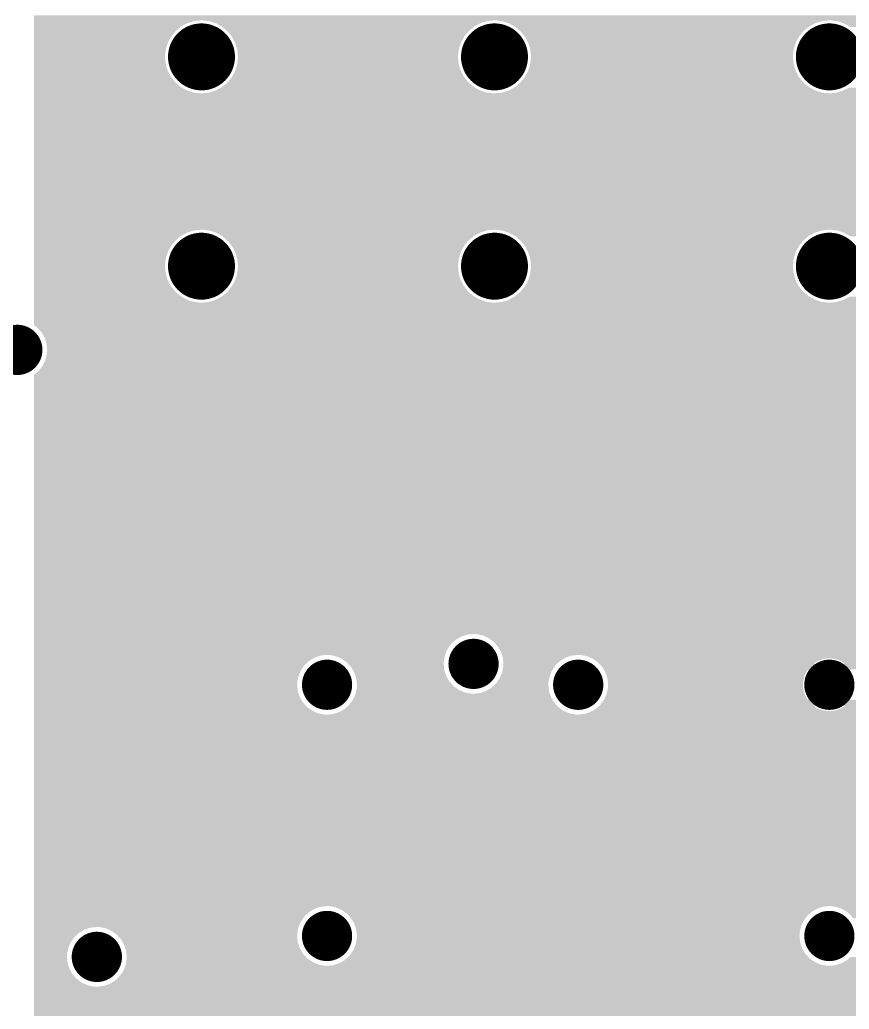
# Model space of a CAD drawing. Extents: x 295 to 953, y 10 to 290.
# Drawn here: x 672.87 to 693.63, y 174.05 to 198.82 of the extents above; entities that cross this region are included whole.
import ezdxf

# ---------------------------------------------------------------- set-up
doc = ezdxf.new("R2010")
doc.units = 0
doc.header["$LTSCALE"] = 5
doc.header["$MEASUREMENT"] = 0
doc.layers.get('0').update_dxf_attribs({"linetype": 'CONTINUOUS', "lineweight": 25})

msp = doc.modelspace()

# ---------------------------------------------------------------- linework, layer by layer
for points, const_width in [([(677.003, 197.889, 1), (677.841, 197.889, 1)], 0.838), ([(684.337, 197.889, 1), (685.175, 197.889, 1)], 0.838), ([(692.719, 197.889, 1), (693.557, 197.889, 1)], 0.838), ([(677.003, 192.65, 1), (677.841, 192.65, 1)], 0.838), ([(684.337, 192.65, 1), (685.175, 192.65, 1)], 0.838), ([(692.719, 192.65, 1), (693.557, 192.65, 1)], 0.838), ([(672.497, 190.555, 1), (673.126, 190.555, 1)], 0.629), ([(683.918, 182.696, 1), (684.546, 182.696, 1)], 0.629), ([(680.251, 182.173, 1), (680.879, 182.173, 1)], 0.629), ([(686.537, 182.173, 1), (687.166, 182.173, 1)], 0.629), ([(692.824, 182.173, 1), (693.452, 182.173, 1)], 0.629), ([(680.251, 175.886, 1), (680.879, 175.886, 1)], 0.629), ([(692.824, 175.886, 1), (693.452, 175.886, 1)], 0.629), ([(674.488, 175.362, 1), (675.117, 175.362, 1)], 0.629)]:
    msp.add_lwpolyline(points, format="xyb", close=True, dxfattribs=dict(const_width=const_width))
for points in [[(673.231, 198.802), (673.231, 198.926), (730.123, 198.802), (730.11, 198.926)], [(673.231, 198.786), (673.231, 198.802), (677.248, 198.786), (677.422, 198.802)], [(673.231, 198.736), (673.231, 198.786), (677.08, 198.736), (677.248, 198.786)], [(673.231, 198.656), (673.231, 198.736), (676.925, 198.656), (677.08, 198.736)], [(673.231, 198.547), (673.231, 198.656), (676.788, 198.547), (676.925, 198.656)], [(677.456, 198.802), (677.422, 198.802), (684.749, 198.802), (684.756, 198.802)], [(677.576, 198.786), (677.456, 198.802), (684.582, 198.786), (684.749, 198.802)], [(677.629, 198.779), (677.576, 198.786), (684.558, 198.779), (684.582, 198.786)], [(677.755, 198.736), (677.629, 198.779), (684.414, 198.736), (684.558, 198.779)], [(677.795, 198.723), (677.755, 198.736), (684.388, 198.723), (684.414, 198.736)], [(677.913, 198.656), (677.795, 198.723), (684.259, 198.656), (684.388, 198.723)], [(677.947, 198.636), (677.913, 198.656), (684.235, 198.636), (684.259, 198.656)], [(678.051, 198.547), (677.947, 198.636), (684.122, 198.547), (684.235, 198.636)], [(684.79, 198.802), (684.756, 198.802), (693.131, 198.802), (693.138, 198.802)], [(684.91, 198.786), (684.79, 198.802), (692.964, 198.786), (693.131, 198.802)], [(684.964, 198.779), (684.91, 198.786), (692.94, 198.779), (692.964, 198.786)], [(685.089, 198.736), (684.964, 198.779), (692.796, 198.736), (692.94, 198.779)], [(685.129, 198.723), (685.089, 198.736), (692.77, 198.723), (692.796, 198.736)], [(685.247, 198.656), (685.129, 198.723), (692.641, 198.656), (692.77, 198.723)], [(685.281, 198.636), (685.247, 198.656), (692.617, 198.636), (692.641, 198.656)], [(685.386, 198.547), (685.281, 198.636), (692.504, 198.547), (692.617, 198.636)], [(693.34, 198.779), (693.172, 198.802), (730.126, 198.779), (730.123, 198.802)], [(693.511, 198.723), (693.346, 198.779), (730.144, 198.723), (730.126, 198.779)], [(693.663, 198.636), (693.511, 198.723), (730.173, 198.636), (730.144, 198.723)], [(673.231, 198.414), (673.231, 198.547), (676.674, 198.414), (676.788, 198.547)], [(673.231, 198.262), (673.231, 198.414), (676.588, 198.262), (676.674, 198.414)], [(678.08, 198.523), (678.051, 198.547), (684.101, 198.523), (684.122, 198.547)], [(678.166, 198.414), (678.08, 198.523), (684.008, 198.414), (684.101, 198.523)], [(678.188, 198.386), (678.166, 198.414), (683.992, 198.386), (684.008, 198.414)], [(678.253, 198.262), (678.188, 198.386), (683.922, 198.262), (683.992, 198.386)], [(685.414, 198.523), (685.386, 198.547), (692.483, 198.523), (692.504, 198.547)], [(685.5, 198.414), (685.414, 198.523), (692.39, 198.414), (692.483, 198.523)], [(685.523, 198.386), (685.5, 198.414), (692.374, 198.386), (692.39, 198.414)], [(685.587, 198.262), (685.523, 198.386), (692.304, 198.262), (692.374, 198.386)], [(673.231, 198.097), (673.231, 198.262), (676.532, 198.097), (676.588, 198.262)], [(678.269, 198.23), (678.253, 198.262), (683.911, 198.23), (683.922, 198.262)], [(678.309, 198.097), (678.269, 198.23), (683.866, 198.097), (683.911, 198.23)], [(685.603, 198.23), (685.587, 198.262), (692.293, 198.23), (692.304, 198.262)], [(685.643, 198.097), (685.603, 198.23), (692.248, 198.097), (692.293, 198.23)], [(673.231, 197.923), (673.231, 198.097), (676.509, 197.923), (676.532, 198.097)], [(673.231, 197.889), (673.231, 197.923), (676.508, 197.889), (676.509, 197.923)], [(673.231, 197.715), (673.231, 197.889), (676.525, 197.715), (676.508, 197.889)], [(678.319, 198.063), (678.309, 198.097), (683.862, 198.063), (683.866, 198.097)], [(678.332, 197.923), (678.319, 198.063), (683.843, 197.923), (683.862, 198.063)], [(678.335, 197.889), (678.332, 197.923), (683.842, 197.889), (683.843, 197.923)], [(678.335, 197.854), (678.335, 197.889), (683.846, 197.854), (683.842, 197.889)], [(685.653, 198.063), (685.643, 198.097), (692.244, 198.063), (692.248, 198.097)], [(685.666, 197.923), (685.653, 198.063), (692.225, 197.923), (692.244, 198.063)], [(685.67, 197.889), (685.666, 197.923), (692.224, 197.889), (692.225, 197.923)], [(685.669, 197.854), (685.67, 197.889), (692.228, 197.854), (692.224, 197.889)], [(673.231, 197.547), (673.231, 197.715), (676.574, 197.547), (676.525, 197.715)], [(678.266, 197.547), (678.311, 197.681), (683.909, 197.547), (683.869, 197.681)], [(678.311, 197.681), (678.316, 197.715), (683.869, 197.681), (683.859, 197.715)], [(678.316, 197.715), (678.335, 197.854), (683.859, 197.715), (683.846, 197.854)], [(685.601, 197.547), (685.646, 197.681), (692.291, 197.547), (692.251, 197.681)], [(685.646, 197.681), (685.65, 197.715), (692.251, 197.681), (692.241, 197.715)], [(685.65, 197.715), (685.669, 197.854), (692.241, 197.715), (692.228, 197.854)], [(673.231, 197.392), (673.231, 197.547), (676.655, 197.392), (676.574, 197.547)], [(673.231, 197.255), (673.231, 197.392), (676.764, 197.255), (676.655, 197.392)], [(678.169, 197.363), (678.185, 197.392), (684.012, 197.363), (683.989, 197.392)], [(678.185, 197.392), (678.256, 197.515), (683.989, 197.392), (683.925, 197.515)], [(678.256, 197.515), (678.266, 197.547), (683.925, 197.515), (683.909, 197.547)], [(685.503, 197.363), (685.52, 197.392), (692.394, 197.363), (692.371, 197.392)], [(685.52, 197.392), (685.59, 197.515), (692.371, 197.392), (692.307, 197.515)], [(685.59, 197.515), (685.601, 197.547), (692.307, 197.515), (692.291, 197.547)], [(673.231, 197.141), (673.231, 197.255), (676.896, 197.141), (676.764, 197.255)], [(673.231, 197.055), (673.231, 197.141), (677.048, 197.055), (676.896, 197.141)], [(677.919, 197.122), (677.943, 197.141), (684.265, 197.122), (684.231, 197.141)], [(677.943, 197.141), (678.055, 197.231), (684.231, 197.141), (684.126, 197.231)], [(678.055, 197.231), (678.076, 197.255), (684.126, 197.231), (684.098, 197.255)], [(678.076, 197.255), (678.169, 197.363), (684.098, 197.255), (684.012, 197.363)], [(685.253, 197.122), (685.277, 197.141), (692.647, 197.122), (692.613, 197.141)], [(685.277, 197.141), (685.39, 197.231), (692.613, 197.141), (692.508, 197.231)], [(685.39, 197.231), (685.411, 197.255), (692.508, 197.231), (692.48, 197.255)], [(685.411, 197.255), (685.503, 197.363), (692.48, 197.255), (692.394, 197.363)], [(673.231, 196.999), (673.231, 197.055), (677.214, 196.999), (677.048, 197.055)], [(673.231, 196.976), (673.231, 196.999), (677.387, 196.976), (677.214, 196.999)], [(673.231, 196.975), (673.231, 196.976), (677.422, 196.975), (677.387, 196.976)], [(673.231, 196.876), (673.231, 196.975), (697.464, 196.876), (697.477, 196.975)], [(677.422, 196.975), (677.428, 196.976), (684.756, 196.975), (684.722, 196.976)], [(677.428, 196.976), (677.596, 196.992), (684.722, 196.976), (684.602, 196.992)], [(677.596, 196.992), (677.62, 196.999), (684.602, 196.992), (684.548, 196.999)], [(677.62, 196.999), (677.763, 197.041), (684.548, 196.999), (684.423, 197.041)], [(677.763, 197.041), (677.789, 197.055), (684.423, 197.041), (684.383, 197.055)], [(677.789, 197.055), (677.919, 197.122), (684.383, 197.055), (684.265, 197.122)], [(684.756, 196.975), (684.763, 196.976), (693.138, 196.975), (693.104, 196.976)], [(684.763, 196.976), (684.93, 196.992), (693.104, 196.976), (692.984, 196.992)], [(684.93, 196.992), (684.954, 196.999), (692.984, 196.992), (692.93, 196.999)], [(684.954, 196.999), (685.098, 197.041), (692.93, 196.999), (692.805, 197.041)], [(685.098, 197.041), (685.124, 197.055), (692.805, 197.041), (692.765, 197.055)], [(685.124, 197.055), (685.253, 197.122), (692.765, 197.055), (692.647, 197.122)], [(693.138, 196.975), (693.312, 196.992), (697.477, 196.975), (697.479, 196.992)], [(693.312, 196.992), (693.48, 197.041), (697.479, 196.992), (697.486, 197.041)], [(693.48, 197.041), (693.494, 197.049), (697.486, 197.041), (697.487, 197.049)], [(693.494, 197.049), (693.635, 197.122), (697.487, 197.049), (697.512, 197.122)], [(673.231, 196.841), (673.231, 196.876), (697.463, 196.841), (697.464, 196.876)], [(673.231, 196.667), (673.231, 196.841), (697.48, 196.667), (697.463, 196.841)], [(673.231, 196.499), (673.231, 196.667), (697.529, 196.499), (697.48, 196.667)], [(673.231, 196.344), (673.231, 196.499), (697.61, 196.344), (697.529, 196.499)], [(673.231, 196.207), (673.231, 196.344), (697.719, 196.207), (697.61, 196.344)], [(673.231, 196.094), (673.231, 196.207), (697.851, 196.094), (697.719, 196.207)], [(673.231, 196.007), (673.231, 196.094), (698.003, 196.007), (697.851, 196.094)], [(673.231, 195.951), (673.231, 196.007), (698.169, 195.951), (698.003, 196.007)], [(673.231, 195.928), (673.231, 195.951), (698.342, 195.928), (698.169, 195.951)], [(673.231, 195.927), (673.231, 195.928), (698.377, 195.927), (698.342, 195.928)], [(673.231, 195.872), (673.231, 195.927), (711.553, 195.872), (711.649, 195.927)], [(673.231, 195.765), (673.231, 195.872), (711.437, 195.765), (711.553, 195.872)], [(673.231, 195.636), (673.231, 195.765), (711.345, 195.636), (711.437, 195.765)], [(673.231, 195.491), (673.231, 195.636), (711.283, 195.491), (711.345, 195.636)], [(673.231, 195.335), (673.231, 195.491), (711.252, 195.335), (711.283, 195.491)], [(673.231, 195.269), (673.231, 195.335), (711.249, 195.269), (711.252, 195.335)], [(673.231, 195.112), (673.231, 195.269), (711.266, 195.112), (711.249, 195.269)], [(673.231, 194.962), (673.231, 195.112), (711.315, 194.962), (711.266, 195.112)], [(673.231, 194.825), (673.231, 194.962), (711.395, 194.825), (711.315, 194.962)], [(673.231, 194.709), (673.231, 194.825), (711.502, 194.709), (711.395, 194.825)], [(673.231, 194.617), (673.231, 194.709), (711.631, 194.617), (711.502, 194.709)], [(673.231, 194.555), (673.231, 194.617), (711.776, 194.555), (711.631, 194.617)], [(673.231, 194.524), (673.231, 194.555), (711.932, 194.524), (711.776, 194.555)], [(673.231, 194.521), (673.231, 194.524), (711.997, 194.521), (711.932, 194.524)], [(673.231, 194.438), (673.231, 194.521), (723.888, 194.438), (723.861, 194.521)], [(673.231, 194.302), (673.231, 194.438), (723.968, 194.302), (723.888, 194.438)], [(673.231, 194.185), (673.231, 194.302), (724.075, 194.185), (723.968, 194.302)], [(673.231, 194.093), (673.231, 194.185), (724.204, 194.093), (724.075, 194.185)], [(673.231, 194.031), (673.231, 194.093), (724.349, 194.031), (724.204, 194.093)], [(673.231, 194), (673.231, 194.031), (724.505, 194), (724.349, 194.031)], [(673.231, 193.997), (673.231, 194), (724.57, 193.997), (724.505, 194)], [(673.231, 193.564), (673.231, 193.997), (728.761, 193.564), (728.761, 193.997)], [(673.231, 193.547), (673.231, 193.564), (677.248, 193.547), (677.422, 193.564)], [(673.231, 193.497), (673.231, 193.547), (677.08, 193.497), (677.248, 193.547)], [(673.231, 193.417), (673.231, 193.497), (676.925, 193.417), (677.08, 193.497)], [(673.231, 193.308), (673.231, 193.417), (676.788, 193.308), (676.925, 193.417)], [(677.456, 193.563), (677.422, 193.564), (684.749, 193.563), (684.756, 193.564)], [(677.576, 193.547), (677.456, 193.563), (684.582, 193.547), (684.749, 193.563)], [(677.629, 193.54), (677.576, 193.547), (684.558, 193.54), (684.582, 193.547)], [(677.755, 193.497), (677.629, 193.54), (684.414, 193.497), (684.558, 193.54)], [(677.795, 193.484), (677.755, 193.497), (684.388, 193.484), (684.414, 193.497)], [(677.913, 193.417), (677.795, 193.484), (684.259, 193.417), (684.388, 193.484)], [(677.947, 193.398), (677.913, 193.417), (684.235, 193.398), (684.259, 193.417)], [(684.79, 193.563), (684.756, 193.564), (693.131, 193.563), (693.138, 193.564)], [(684.91, 193.547), (684.79, 193.563), (692.964, 193.547), (693.131, 193.563)], [(684.964, 193.54), (684.91, 193.547), (692.94, 193.54), (692.964, 193.547)], [(685.089, 193.497), (684.964, 193.54), (692.796, 193.497), (692.94, 193.54)], [(685.129, 193.484), (685.089, 193.497), (692.77, 193.484), (692.796, 193.497)], [(685.247, 193.417), (685.129, 193.484), (692.641, 193.417), (692.77, 193.484)], [(685.281, 193.398), (685.247, 193.417), (692.617, 193.398), (692.641, 193.417)], [(693.172, 193.563), (693.138, 193.564), (700.465, 193.563), (700.472, 193.564)], [(693.292, 193.547), (693.172, 193.563), (700.298, 193.547), (700.465, 193.563)], [(693.346, 193.54), (693.292, 193.547), (700.274, 193.54), (700.298, 193.547)], [(693.471, 193.497), (693.346, 193.54), (700.131, 193.497), (700.274, 193.54)], [(693.511, 193.484), (693.471, 193.497), (700.105, 193.484), (700.131, 193.497)], [(693.629, 193.417), (693.511, 193.484), (699.975, 193.417), (700.105, 193.484)], [(693.663, 193.398), (693.629, 193.417), (699.951, 193.398), (699.975, 193.417)], [(673.231, 193.175), (673.231, 193.308), (676.674, 193.175), (676.788, 193.308)], [(673.231, 193.023), (673.231, 193.175), (676.588, 193.023), (676.674, 193.175)], [(678.051, 193.308), (677.947, 193.398), (684.122, 193.308), (684.235, 193.398)], [(678.08, 193.284), (678.051, 193.308), (684.101, 193.284), (684.122, 193.308)], [(678.166, 193.175), (678.08, 193.284), (684.008, 193.175), (684.101, 193.284)], [(678.188, 193.147), (678.166, 193.175), (683.992, 193.147), (684.008, 193.175)], [(685.386, 193.308), (685.281, 193.398), (692.504, 193.308), (692.617, 193.398)], [(685.414, 193.284), (685.386, 193.308), (692.483, 193.284), (692.504, 193.308)], [(685.5, 193.175), (685.414, 193.284), (692.39, 193.175), (692.483, 193.284)], [(685.523, 193.147), (685.5, 193.175), (692.374, 193.147), (692.39, 193.175)], [(673.231, 192.858), (673.231, 193.023), (676.532, 192.858), (676.588, 193.023)], [(678.253, 193.023), (678.188, 193.147), (683.922, 193.023), (683.992, 193.147)], [(678.269, 192.992), (678.253, 193.023), (683.911, 192.992), (683.922, 193.023)], [(678.309, 192.858), (678.269, 192.992), (683.866, 192.858), (683.911, 192.992)], [(685.587, 193.023), (685.523, 193.147), (692.304, 193.023), (692.374, 193.147)], [(685.603, 192.992), (685.587, 193.023), (692.293, 192.992), (692.304, 193.023)], [(685.643, 192.858), (685.603, 192.992), (692.248, 192.858), (692.293, 192.992)], [(673.231, 192.685), (673.231, 192.858), (676.509, 192.685), (676.532, 192.858)], [(673.231, 192.65), (673.231, 192.685), (676.508, 192.65), (676.509, 192.685)], [(678.319, 192.824), (678.309, 192.858), (683.862, 192.824), (683.866, 192.858)], [(678.332, 192.685), (678.319, 192.824), (683.843, 192.685), (683.862, 192.824)], [(678.335, 192.65), (678.332, 192.685), (683.842, 192.65), (683.843, 192.685)], [(685.653, 192.824), (685.643, 192.858), (692.244, 192.824), (692.248, 192.858)], [(685.666, 192.685), (685.653, 192.824), (692.225, 192.685), (692.244, 192.824)], [(685.67, 192.65), (685.666, 192.685), (692.224, 192.65), (692.225, 192.685)], [(673.231, 192.476), (673.231, 192.65), (676.525, 192.476), (676.508, 192.65)], [(673.231, 192.308), (673.231, 192.476), (676.574, 192.308), (676.525, 192.476)], [(678.266, 192.308), (678.311, 192.442), (683.909, 192.308), (683.869, 192.442)], [(678.311, 192.442), (678.316, 192.476), (683.869, 192.442), (683.859, 192.476)], [(678.316, 192.476), (678.335, 192.616), (683.859, 192.476), (683.846, 192.616)], [(678.335, 192.616), (678.335, 192.65), (683.846, 192.616), (683.842, 192.65)], [(685.601, 192.308), (685.646, 192.442), (692.291, 192.308), (692.251, 192.442)], [(685.646, 192.442), (685.65, 192.476), (692.251, 192.442), (692.241, 192.476)], [(685.65, 192.476), (685.669, 192.616), (692.241, 192.476), (692.228, 192.616)], [(685.669, 192.616), (685.67, 192.65), (692.228, 192.616), (692.224, 192.65)], [(673.231, 192.153), (673.231, 192.308), (676.655, 192.153), (676.574, 192.308)], [(678.185, 192.153), (678.256, 192.277), (683.989, 192.153), (683.925, 192.277)], [(678.256, 192.277), (678.266, 192.308), (683.925, 192.277), (683.909, 192.308)], [(685.52, 192.153), (685.59, 192.277), (692.371, 192.153), (692.307, 192.277)], [(685.59, 192.277), (685.601, 192.308), (692.307, 192.277), (692.291, 192.308)], [(673.231, 192.016), (673.231, 192.153), (676.764, 192.016), (676.655, 192.153)], [(673.231, 191.903), (673.231, 192.016), (676.896, 191.903), (676.764, 192.016)], [(677.943, 191.903), (678.055, 191.992), (684.231, 191.903), (684.126, 191.992)], [(678.055, 191.992), (678.076, 192.016), (684.126, 191.992), (684.098, 192.016)], [(678.076, 192.016), (678.169, 192.125), (684.098, 192.016), (684.012, 192.125)], [(678.169, 192.125), (678.185, 192.153), (684.012, 192.125), (683.989, 192.153)], [(685.277, 191.903), (685.39, 191.992), (692.613, 191.903), (692.508, 191.992)], [(685.39, 191.992), (685.411, 192.016), (692.508, 191.992), (692.48, 192.016)], [(685.411, 192.016), (685.503, 192.125), (692.48, 192.016), (692.394, 192.125)], [(685.503, 192.125), (685.52, 192.153), (692.394, 192.125), (692.371, 192.153)], [(673.231, 191.816), (673.231, 191.903), (677.048, 191.816), (676.896, 191.903)], [(673.231, 191.76), (673.231, 191.816), (677.214, 191.76), (677.048, 191.816)], [(673.231, 191.737), (673.231, 191.76), (677.387, 191.737), (677.214, 191.76)], [(673.231, 191.736), (673.231, 191.737), (677.422, 191.736), (677.387, 191.737)], [(673.231, 191.174), (673.231, 191.736), (728.761, 191.174), (728.761, 191.736)], [(677.422, 191.736), (677.428, 191.737), (684.756, 191.736), (684.722, 191.737)], [(677.428, 191.737), (677.596, 191.753), (684.722, 191.737), (684.602, 191.753)], [(677.596, 191.753), (677.62, 191.76), (684.602, 191.753), (684.548, 191.76)], [(677.62, 191.76), (677.763, 191.803), (684.548, 191.76), (684.423, 191.803)], [(677.763, 191.803), (677.789, 191.816), (684.423, 191.803), (684.383, 191.816)], [(677.789, 191.816), (677.919, 191.883), (684.383, 191.816), (684.265, 191.883)], [(677.919, 191.883), (677.943, 191.903), (684.265, 191.883), (684.231, 191.903)], [(684.756, 191.736), (684.763, 191.737), (693.138, 191.736), (693.104, 191.737)], [(684.763, 191.737), (684.93, 191.753), (693.104, 191.737), (692.984, 191.753)], [(684.93, 191.753), (684.954, 191.76), (692.984, 191.753), (692.93, 191.76)], [(684.954, 191.76), (685.098, 191.803), (692.93, 191.76), (692.805, 191.803)], [(685.098, 191.803), (685.124, 191.816), (692.805, 191.803), (692.765, 191.816)], [(685.124, 191.816), (685.253, 191.883), (692.765, 191.816), (692.647, 191.883)], [(685.253, 191.883), (685.277, 191.903), (692.647, 191.883), (692.613, 191.903)], [(693.138, 191.736), (693.145, 191.737), (700.472, 191.736), (700.438, 191.737)], [(693.145, 191.737), (693.312, 191.753), (700.438, 191.737), (700.318, 191.753)], [(693.312, 191.753), (693.336, 191.76), (700.318, 191.753), (700.265, 191.76)], [(693.336, 191.76), (693.48, 191.803), (700.265, 191.76), (700.139, 191.803)], [(693.48, 191.803), (693.506, 191.816), (700.139, 191.803), (700.099, 191.816)], [(693.506, 191.816), (693.635, 191.883), (700.099, 191.816), (699.981, 191.883)], [(673.307, 191.115), (673.231, 191.174), (728.761, 191.115), (728.761, 191.174)], [(673.414, 190.999), (673.307, 191.115), (728.761, 190.999), (728.761, 191.115)], [(673.494, 190.862), (673.414, 190.999), (728.761, 190.862), (728.761, 190.999)], [(673.543, 190.712), (673.494, 190.862), (728.761, 190.712), (728.761, 190.862)], [(673.56, 190.555), (673.543, 190.712), (728.761, 190.555), (728.761, 190.712)], [(673.539, 190.398), (673.551, 190.448), (725.939, 190.398), (726.09, 190.448)], [(673.551, 190.448), (673.554, 190.459), (726.09, 190.448), (726.191, 190.459)], [(673.554, 190.464), (673.56, 190.555), (728.761, 190.464), (728.761, 190.555)], [(673.554, 190.459), (673.554, 190.464), (726.191, 190.459), (726.247, 190.464)], [(673.448, 190.162), (673.472, 190.212), (725.651, 190.162), (725.686, 190.212)], [(673.472, 190.212), (673.517, 190.305), (725.686, 190.212), (725.788, 190.305)], [(673.517, 190.305), (673.52, 190.318), (725.788, 190.305), (725.803, 190.318)], [(673.52, 190.318), (673.539, 190.398), (725.803, 190.318), (725.939, 190.398)], [(673.234, 189.937), (673.352, 190.037), (725.532, 189.937), (725.575, 190.037)], [(673.352, 190.037), (673.387, 190.083), (725.575, 190.037), (725.595, 190.083)], [(673.387, 190.083), (673.448, 190.162), (725.595, 190.083), (725.651, 190.162)], [(673.231, 189.935), (673.234, 189.937), (725.532, 189.935), (725.532, 189.937)], [(673.231, 189.782), (673.231, 189.935), (725.502, 189.782), (725.532, 189.935)], [(673.231, 189.716), (673.231, 189.782), (725.499, 189.716), (725.502, 189.782)], [(673.231, 189.559), (673.231, 189.716), (725.515, 189.559), (725.499, 189.716)], [(673.231, 189.409), (673.231, 189.559), (725.565, 189.409), (725.515, 189.559)], [(673.231, 189.272), (673.231, 189.409), (725.645, 189.272), (725.565, 189.409)], [(673.231, 189.156), (673.231, 189.272), (725.752, 189.156), (725.645, 189.272)], [(673.231, 189.064), (673.231, 189.156), (725.88, 189.064), (725.752, 189.156)], [(673.231, 189.002), (673.231, 189.064), (726.026, 189.002), (725.88, 189.064)], [(673.231, 188.971), (673.231, 189.002), (726.181, 188.971), (726.026, 189.002)], [(673.231, 188.968), (673.231, 188.971), (726.247, 188.968), (726.181, 188.971)], [(673.231, 188.361), (673.231, 188.968), (729.153, 188.361), (728.899, 188.968)], [(673.231, 188.195), (673.231, 188.361), (729.24, 188.195), (729.153, 188.361)], [(673.231, 188.048), (673.231, 188.195), (729.355, 188.048), (729.24, 188.195)], [(673.231, 187.923), (673.231, 188.048), (729.495, 187.923), (729.355, 188.048)], [(673.231, 187.826), (673.231, 187.923), (729.655, 187.826), (729.495, 187.923)], [(673.231, 187.797), (673.231, 187.826), (729.718, 187.797), (729.655, 187.826)], [(673.231, 187.547), (673.231, 187.797), (730.322, 187.547), (729.718, 187.797)], [(673.231, 187.546), (673.231, 187.547), (730.322, 187.546), (730.322, 187.547)], [(673.231, 187.392), (673.231, 187.546), (730.354, 187.392), (730.322, 187.546)], [(673.231, 187.247), (673.231, 187.392), (730.419, 187.247), (730.354, 187.392)], [(673.231, 187.119), (673.231, 187.247), (730.512, 187.119), (730.419, 187.247)], [(673.231, 187.014), (673.231, 187.119), (730.629, 187.014), (730.512, 187.119)], [(673.231, 186.935), (673.231, 187.014), (730.767, 186.935), (730.629, 187.014)], [(673.231, 186.888), (673.231, 186.935), (730.918, 186.888), (730.767, 186.935)], [(673.231, 186.873), (673.231, 186.888), (731.067, 186.873), (730.918, 186.888)], [(673.231, 183.445), (673.231, 186.873), (756.003, 183.445), (756.003, 186.873)], [(673.231, 183.428), (673.231, 183.445), (684.075, 183.428), (684.232, 183.445)], [(673.231, 183.378), (673.231, 183.428), (683.925, 183.378), (684.075, 183.428)], [(673.231, 183.299), (673.231, 183.378), (683.788, 183.299), (683.925, 183.378)], [(673.231, 183.192), (673.231, 183.299), (683.671, 183.192), (683.788, 183.299)], [(684.298, 183.442), (684.232, 183.445), (756.003, 183.442), (756.003, 183.445)], [(684.453, 183.411), (684.298, 183.442), (756.003, 183.411), (756.003, 183.442)], [(684.58, 183.357), (684.453, 183.411), (756.003, 183.357), (756.003, 183.411)], [(684.584, 183.355), (684.58, 183.357), (695.186, 183.355), (695.233, 183.357)], [(684.596, 183.35), (684.584, 183.355), (695.14, 183.35), (695.186, 183.355)], [(684.598, 183.349), (684.596, 183.35), (695.133, 183.349), (695.14, 183.35)], [(684.609, 183.342), (684.598, 183.349), (695.093, 183.342), (695.133, 183.349)], [(684.625, 183.33), (684.609, 183.342), (695.048, 183.33), (695.093, 183.342)], [(684.646, 183.315), (684.625, 183.33), (695.003, 183.315), (695.048, 183.33)], [(684.671, 183.297), (684.646, 183.315), (694.96, 183.297), (695.003, 183.315)], [(684.701, 183.276), (684.671, 183.297), (694.918, 183.276), (694.96, 183.297)], [(684.727, 183.257), (684.701, 183.276), (694.886, 183.257), (694.918, 183.276)], [(673.231, 183.063), (673.231, 183.192), (683.58, 183.063), (683.671, 183.192)], [(673.231, 182.921), (673.231, 183.063), (683.519, 182.921), (683.58, 183.063)], [(684.732, 183.252), (684.727, 183.257), (694.877, 183.252), (694.886, 183.257)], [(684.749, 183.234), (684.732, 183.252), (694.85, 183.234), (694.877, 183.252)], [(684.834, 183.14), (684.749, 183.234), (694.944, 183.14), (694.85, 183.234)], [(684.849, 183.115), (684.834, 183.14), (694.969, 183.115), (694.944, 183.14)], [(684.866, 183.086), (684.849, 183.115), (756.003, 183.086), (756.003, 183.115)], [(684.87, 183.08), (684.866, 183.086), (712.978, 183.08), (713.045, 183.086)], [(684.893, 183.041), (684.87, 183.08), (694.67, 183.041), (694.696, 183.08)], [(684.914, 183.004), (684.893, 183.041), (694.65, 183.004), (694.67, 183.041)], [(673.231, 182.904), (673.231, 182.921), (680.408, 182.904), (680.565, 182.921)], [(673.231, 182.855), (673.231, 182.904), (680.257, 182.855), (680.408, 182.904)], [(673.231, 182.775), (673.231, 182.855), (680.121, 182.775), (680.257, 182.855)], [(673.231, 182.668), (673.231, 182.775), (680.004, 182.668), (680.121, 182.775)], [(680.631, 182.918), (680.565, 182.921), (683.518, 182.918), (683.519, 182.921)], [(680.632, 182.918), (680.631, 182.918), (683.517, 182.918), (683.518, 182.918)], [(680.786, 182.887), (680.632, 182.918), (683.511, 182.887), (683.517, 182.918)], [(680.931, 182.825), (680.786, 182.887), (683.499, 182.825), (683.511, 182.887)], [(681.019, 182.762), (680.931, 182.825), (683.487, 182.762), (683.499, 182.825)], [(684.916, 183), (684.914, 183.004), (694.647, 183), (694.65, 183.004)], [(684.93, 182.957), (684.916, 183), (694.627, 182.957), (694.647, 183)], [(684.941, 182.921), (684.93, 182.957), (694.613, 182.921), (694.627, 182.957)], [(684.947, 182.904), (684.941, 182.921), (686.694, 182.904), (686.851, 182.921)], [(684.963, 182.855), (684.947, 182.904), (686.544, 182.855), (686.694, 182.904)], [(684.963, 182.854), (684.963, 182.855), (686.543, 182.854), (686.544, 182.855)], [(684.972, 182.775), (684.963, 182.854), (686.407, 182.775), (686.543, 182.854)], [(684.98, 182.696), (684.972, 182.775), (686.322, 182.696), (686.407, 182.775)], [(686.917, 182.918), (686.851, 182.921), (694.612, 182.918), (694.613, 182.921)], [(686.941, 182.913), (686.917, 182.918), (694.61, 182.913), (694.612, 182.918)], [(687.073, 182.887), (686.941, 182.913), (694.602, 182.887), (694.61, 182.913)], [(687.117, 182.868), (687.073, 182.887), (694.596, 182.868), (694.602, 182.887)], [(687.2, 182.833), (687.117, 182.868), (694.588, 182.833), (694.596, 182.868)], [(687.203, 182.831), (687.2, 182.833), (693.091, 182.831), (693.138, 182.833)], [(687.215, 182.826), (687.203, 182.831), (693.044, 182.826), (693.091, 182.831)], [(687.218, 182.825), (687.215, 182.826), (693.038, 182.825), (693.044, 182.826)], [(687.228, 182.818), (687.218, 182.825), (692.998, 182.818), (693.038, 182.825)], [(687.244, 182.806), (687.228, 182.818), (692.952, 182.806), (692.998, 182.818)], [(687.265, 182.791), (687.244, 182.806), (692.908, 182.791), (692.952, 182.806)], [(687.29, 182.773), (687.265, 182.791), (692.864, 182.773), (692.908, 182.791)], [(687.32, 182.752), (687.29, 182.773), (692.822, 182.752), (692.864, 182.773)], [(693.171, 182.832), (693.138, 182.833), (694.588, 182.832), (694.588, 182.833)], [(693.217, 182.828), (693.171, 182.832), (694.587, 182.828), (694.588, 182.832)], [(693.252, 182.822), (693.217, 182.828), (694.586, 182.822), (694.587, 182.828)], [(693.264, 182.821), (693.252, 182.822), (694.585, 182.821), (694.586, 182.822)], [(693.31, 182.81), (693.264, 182.821), (694.584, 182.81), (694.585, 182.821)], [(693.355, 182.796), (693.31, 182.81), (694.581, 182.796), (694.584, 182.81)], [(693.399, 182.779), (693.355, 182.796), (694.579, 182.779), (694.581, 182.796)], [(693.405, 182.776), (693.399, 182.779), (694.578, 182.776), (694.579, 182.779)], [(693.441, 182.759), (693.405, 182.776), (694.577, 182.759), (694.578, 182.776)], [(673.231, 182.539), (673.231, 182.668), (679.913, 182.539), (680.004, 182.668)], [(673.231, 182.394), (673.231, 182.539), (679.85, 182.394), (679.913, 182.539)], [(681.06, 182.733), (681.019, 182.762), (683.486, 182.733), (683.487, 182.762)], [(681.094, 182.696), (681.06, 182.733), (683.484, 182.696), (683.486, 182.733)], [(681.167, 182.617), (681.094, 182.696), (683.492, 182.617), (683.484, 182.696)], [(681.212, 182.539), (681.167, 182.617), (683.501, 182.539), (683.492, 182.617)], [(681.247, 182.48), (681.212, 182.539), (683.52, 182.48), (683.501, 182.539)], [(684.947, 182.475), (684.959, 182.539), (686.172, 182.475), (686.199, 182.539)], [(684.959, 182.539), (684.977, 182.631), (686.199, 182.539), (686.264, 182.631)], [(684.977, 182.631), (684.979, 182.668), (686.264, 182.631), (686.291, 182.668)], [(684.979, 182.668), (684.98, 182.696), (686.291, 182.668), (686.322, 182.696)], [(687.347, 182.733), (687.32, 182.752), (692.79, 182.733), (692.822, 182.752)], [(687.351, 182.728), (687.347, 182.733), (692.782, 182.728), (692.79, 182.733)], [(687.368, 182.71), (687.351, 182.728), (692.755, 182.71), (692.782, 182.728)], [(687.454, 182.617), (687.368, 182.71), (692.848, 182.617), (692.755, 182.71)], [(687.469, 182.591), (687.454, 182.617), (692.874, 182.591), (692.848, 182.617)], [(687.47, 182.588), (687.469, 182.591), (694.582, 182.588), (694.582, 182.591)], [(687.489, 182.556), (687.47, 182.588), (694.589, 182.556), (694.582, 182.588)], [(687.512, 182.517), (687.489, 182.556), (692.575, 182.517), (692.601, 182.556)], [(687.533, 182.48), (687.512, 182.517), (692.554, 182.48), (692.575, 182.517)], [(692.72, 182.437), (692.601, 182.556), (693.556, 182.437), (693.675, 182.556)], [(692.874, 182.591), (692.903, 182.608), (693.402, 182.591), (693.372, 182.608)], [(692.903, 182.608), (692.91, 182.611), (693.372, 182.608), (693.367, 182.611)], [(692.91, 182.611), (692.94, 182.626), (693.367, 182.611), (693.335, 182.626)], [(692.94, 182.626), (692.947, 182.628), (693.335, 182.626), (693.33, 182.628)], [(692.947, 182.628), (692.978, 182.641), (693.33, 182.628), (693.297, 182.641)], [(692.978, 182.641), (692.985, 182.643), (693.297, 182.641), (693.292, 182.643)], [(692.985, 182.643), (693.017, 182.652), (693.292, 182.643), (693.258, 182.652)], [(693.017, 182.652), (693.024, 182.654), (693.258, 182.652), (693.253, 182.654)], [(693.024, 182.654), (693.057, 182.66), (693.253, 182.654), (693.218, 182.66)], [(693.057, 182.66), (693.065, 182.661), (693.218, 182.66), (693.213, 182.661)], [(693.065, 182.661), (693.097, 182.665), (693.213, 182.661), (693.177, 182.665)], [(693.097, 182.665), (693.109, 182.666), (693.177, 182.665), (693.172, 182.666)], [(693.109, 182.666), (693.138, 182.667), (693.172, 182.666), (693.138, 182.667)], [(693.402, 182.591), (693.446, 182.635), (694.582, 182.591), (694.576, 182.635)], [(693.482, 182.736), (693.441, 182.759), (694.575, 182.736), (694.577, 182.759)], [(693.446, 182.635), (693.493, 182.682), (694.576, 182.635), (694.574, 182.682)], [(693.492, 182.729), (693.482, 182.736), (694.574, 182.729), (694.575, 182.736)], [(693.521, 182.71), (693.492, 182.729), (694.574, 182.71), (694.574, 182.729)], [(693.493, 182.682), (693.521, 182.71), (694.574, 182.682), (694.574, 182.71)], [(673.231, 182.238), (673.231, 182.394), (679.82, 182.238), (679.85, 182.394)], [(681.277, 182.389), (681.247, 182.48), (683.55, 182.389), (683.52, 182.48)], [(681.296, 182.33), (681.277, 182.389), (683.585, 182.33), (683.55, 182.389)], [(681.305, 182.252), (681.296, 182.33), (683.63, 182.252), (683.585, 182.33)], [(684.819, 182.238), (684.884, 182.33), (686.106, 182.238), (686.124, 182.33)], [(684.884, 182.33), (684.912, 182.394), (686.124, 182.33), (686.137, 182.394)], [(684.912, 182.394), (684.947, 182.475), (686.137, 182.394), (686.172, 182.475)], [(687.535, 182.476), (687.533, 182.48), (692.552, 182.476), (692.554, 182.48)], [(687.549, 182.433), (687.535, 182.476), (692.531, 182.433), (692.552, 182.476)], [(687.563, 182.389), (687.549, 182.433), (692.514, 182.389), (692.531, 182.433)], [(687.578, 182.344), (687.563, 182.389), (692.501, 182.344), (692.514, 182.389)], [(687.583, 182.33), (687.578, 182.344), (692.497, 182.33), (692.501, 182.344)], [(687.586, 182.299), (687.583, 182.33), (692.49, 182.299), (692.497, 182.33)], [(687.591, 182.252), (687.586, 182.299), (692.483, 182.252), (692.49, 182.299)], [(692.652, 182.26), (692.657, 182.287), (693.625, 182.26), (693.619, 182.287)], [(692.657, 182.287), (692.66, 182.3), (693.619, 182.287), (693.616, 182.3)], [(692.66, 182.3), (692.668, 182.326), (693.616, 182.3), (693.608, 182.326)], [(692.668, 182.326), (692.673, 182.339), (693.608, 182.326), (693.604, 182.339)], [(692.673, 182.339), (692.682, 182.364), (693.604, 182.339), (693.593, 182.364)], [(692.682, 182.364), (692.688, 182.376), (693.593, 182.364), (693.589, 182.376)], [(692.688, 182.376), (692.7, 182.401), (693.589, 182.376), (693.576, 182.401)], [(692.7, 182.401), (692.706, 182.413), (693.576, 182.401), (693.57, 182.413)], [(692.706, 182.413), (692.72, 182.437), (693.57, 182.413), (693.556, 182.437)], [(673.231, 182.173), (673.231, 182.238), (679.817, 182.173), (679.82, 182.238)], [(673.231, 182.015), (673.231, 182.173), (679.834, 182.015), (679.817, 182.173)], [(681.286, 181.982), (681.298, 182.044), (684.011, 181.982), (683.866, 182.044)], [(681.298, 182.044), (681.31, 182.107), (683.866, 182.044), (683.778, 182.107)], [(681.313, 182.173), (681.305, 182.252), (683.703, 182.173), (683.63, 182.252)], [(681.31, 182.107), (681.311, 182.136), (683.778, 182.107), (683.737, 182.136)], [(681.311, 182.136), (681.313, 182.173), (683.737, 182.136), (683.703, 182.173)], [(684.541, 182.015), (684.676, 182.094), (686.12, 182.015), (686.112, 182.094)], [(684.676, 182.094), (684.762, 182.173), (686.112, 182.094), (686.103, 182.173)], [(684.762, 182.173), (684.793, 182.201), (686.103, 182.173), (686.105, 182.201)], [(684.793, 182.201), (684.819, 182.238), (686.105, 182.201), (686.106, 182.238)], [(687.579, 182.018), (687.588, 182.065), (692.496, 182.018), (692.487, 182.065)], [(687.588, 182.065), (687.597, 182.107), (692.487, 182.065), (692.481, 182.107)], [(687.596, 182.205), (687.591, 182.252), (692.479, 182.205), (692.483, 182.252)], [(687.6, 182.173), (687.596, 182.205), (692.478, 182.173), (692.479, 182.205)], [(687.597, 182.111), (687.599, 182.158), (692.481, 182.111), (692.478, 182.158)], [(687.597, 182.107), (687.597, 182.111), (692.481, 182.107), (692.481, 182.111)], [(687.599, 182.158), (687.6, 182.173), (692.478, 182.158), (692.478, 182.173)], [(692.643, 182.166), (692.644, 182.179), (693.632, 182.166), (693.632, 182.179)], [(692.645, 182.138), (692.643, 182.166), (693.631, 182.138), (693.632, 182.166)], [(692.644, 182.179), (692.645, 182.207), (693.632, 182.179), (693.631, 182.207)], [(692.645, 182.207), (692.646, 182.22), (693.631, 182.207), (693.63, 182.22)], [(692.646, 182.125), (692.645, 182.138), (693.63, 182.125), (693.631, 182.138)], [(692.646, 182.22), (692.649, 182.247), (693.63, 182.22), (693.626, 182.247)], [(692.649, 182.098), (692.646, 182.125), (693.627, 182.098), (693.63, 182.125)], [(692.649, 182.247), (692.652, 182.26), (693.626, 182.247), (693.625, 182.26)], [(692.651, 182.085), (692.649, 182.098), (693.624, 182.085), (693.627, 182.098)], [(692.657, 182.058), (692.651, 182.085), (693.619, 182.058), (693.624, 182.085)], [(692.66, 182.045), (692.657, 182.058), (693.615, 182.045), (693.619, 182.058)], [(692.668, 182.019), (692.66, 182.045), (693.608, 182.019), (693.615, 182.045)], [(673.231, 181.865), (673.231, 182.015), (679.883, 181.865), (679.834, 182.015)], [(673.231, 181.729), (673.231, 181.865), (679.963, 181.729), (679.883, 181.865)], [(681.162, 181.729), (681.217, 181.806), (686.249, 181.729), (686.204, 181.806)], [(681.217, 181.806), (681.242, 181.865), (686.204, 181.806), (686.169, 181.865)], [(681.242, 181.865), (681.278, 181.948), (686.169, 181.865), (686.142, 181.948)], [(681.278, 181.948), (681.28, 181.951), (684.232, 181.948), (684.166, 181.951)], [(681.28, 181.952), (681.286, 181.982), (684.165, 181.952), (684.011, 181.982)], [(681.28, 181.951), (681.28, 181.952), (684.166, 181.951), (684.165, 181.952)], [(684.232, 181.948), (684.389, 181.965), (686.142, 181.948), (686.137, 181.965)], [(684.389, 181.965), (684.54, 182.014), (686.137, 181.965), (686.12, 182.014)], [(684.54, 182.014), (684.541, 182.015), (686.12, 182.014), (686.12, 182.015)], [(687.467, 181.754), (687.492, 181.789), (697.917, 181.754), (697.922, 181.789)], [(687.492, 181.789), (687.502, 181.804), (692.601, 181.789), (692.59, 181.804)], [(687.502, 181.804), (687.504, 181.806), (692.59, 181.804), (692.589, 181.806)], [(687.504, 181.806), (687.52, 181.844), (692.589, 181.806), (692.565, 181.844)], [(687.52, 181.844), (687.538, 181.886), (692.565, 181.844), (692.543, 181.886)], [(687.538, 181.886), (687.556, 181.929), (692.543, 181.886), (692.525, 181.929)], [(687.556, 181.929), (687.566, 181.952), (692.525, 181.929), (692.516, 181.952)], [(687.566, 181.952), (687.57, 181.973), (692.516, 181.952), (692.509, 181.973)], [(687.57, 181.973), (687.579, 182.018), (692.509, 181.973), (692.496, 182.018)], [(692.601, 181.789), (692.72, 181.908), (693.675, 181.789), (693.556, 181.908)], [(692.672, 182.006), (692.668, 182.019), (693.603, 182.006), (693.608, 182.019)], [(692.683, 181.981), (692.672, 182.006), (693.594, 181.981), (693.603, 182.006)], [(692.687, 181.969), (692.683, 181.981), (693.588, 181.969), (693.594, 181.981)], [(692.7, 181.944), (692.687, 181.969), (693.576, 181.944), (693.588, 181.969)], [(692.706, 181.932), (692.7, 181.944), (693.57, 181.932), (693.576, 181.944)], [(692.72, 181.909), (692.706, 181.932), (693.556, 181.909), (693.57, 181.932)], [(692.72, 181.908), (692.72, 181.909), (693.556, 181.908), (693.556, 181.909)], [(673.231, 181.612), (673.231, 181.729), (680.07, 181.612), (679.963, 181.729)], [(673.231, 181.52), (673.231, 181.612), (680.199, 181.52), (680.07, 181.612)], [(680.923, 181.52), (681.009, 181.57), (686.485, 181.52), (686.414, 181.57)], [(681.009, 181.57), (681.054, 181.612), (686.414, 181.57), (686.356, 181.612)], [(681.054, 181.612), (681.126, 181.677), (686.356, 181.612), (686.296, 181.677)], [(681.126, 181.677), (681.162, 181.729), (686.296, 181.677), (686.249, 181.729)], [(687.217, 181.525), (687.235, 181.535), (693.012, 181.525), (692.966, 181.535)], [(687.235, 181.535), (687.259, 181.549), (692.966, 181.535), (692.921, 181.549)], [(687.259, 181.549), (687.288, 181.566), (692.921, 181.549), (692.877, 181.566)], [(687.288, 181.566), (687.295, 181.57), (692.877, 181.566), (692.868, 181.57)], [(687.295, 181.57), (687.313, 181.586), (692.868, 181.57), (692.835, 181.586)], [(687.313, 181.586), (687.338, 181.609), (692.835, 181.586), (692.794, 181.609)], [(687.338, 181.609), (687.366, 181.635), (692.794, 181.609), (692.755, 181.635)], [(687.366, 181.635), (687.412, 181.677), (692.755, 181.635), (692.797, 181.677)], [(687.412, 181.677), (687.467, 181.754), (692.797, 181.677), (692.874, 181.754)], [(692.904, 181.737), (692.874, 181.754), (693.372, 181.737), (693.402, 181.754)], [(692.909, 181.734), (692.904, 181.737), (693.366, 181.734), (693.372, 181.737)], [(692.941, 181.719), (692.909, 181.734), (693.336, 181.719), (693.366, 181.734)], [(692.946, 181.717), (692.941, 181.719), (693.329, 181.717), (693.336, 181.719)], [(692.979, 181.705), (692.946, 181.717), (693.298, 181.705), (693.329, 181.717)], [(692.984, 181.703), (692.979, 181.705), (693.291, 181.703), (693.298, 181.705)], [(693.018, 181.693), (692.984, 181.703), (693.259, 181.693), (693.291, 181.703)], [(693.023, 181.692), (693.018, 181.693), (693.251, 181.692), (693.259, 181.693)], [(693.058, 181.685), (693.023, 181.692), (693.219, 181.685), (693.251, 181.692)], [(693.063, 181.684), (693.058, 181.685), (693.211, 181.684), (693.219, 181.685)], [(693.099, 181.68), (693.063, 181.684), (693.179, 181.68), (693.211, 181.684)], [(693.104, 181.679), (693.099, 181.68), (693.167, 181.679), (693.179, 181.68)], [(693.138, 181.678), (693.104, 181.679), (693.138, 181.678), (693.167, 181.679)], [(693.246, 181.521), (693.292, 181.531), (697.92, 181.521), (697.919, 181.531)], [(693.292, 181.531), (693.337, 181.543), (697.919, 181.531), (697.918, 181.543)], [(693.337, 181.543), (693.382, 181.559), (697.918, 181.543), (697.916, 181.559)], [(693.382, 181.559), (693.402, 181.568), (697.916, 181.559), (697.915, 181.568)], [(693.416, 181.741), (693.402, 181.754), (697.916, 181.741), (697.917, 181.754)], [(693.402, 181.568), (693.425, 181.578), (697.915, 181.568), (697.914, 181.578)], [(693.473, 181.683), (693.416, 181.741), (697.912, 181.683), (697.916, 181.741)], [(693.425, 181.578), (693.466, 181.6), (697.914, 181.578), (697.913, 181.6)], [(693.466, 181.6), (693.506, 181.625), (697.913, 181.6), (697.912, 181.625)], [(693.521, 181.635), (693.473, 181.683), (697.912, 181.635), (697.912, 181.683)], [(693.506, 181.625), (693.508, 181.626), (697.912, 181.625), (697.912, 181.626)], [(693.508, 181.626), (693.521, 181.635), (697.912, 181.626), (697.912, 181.635)], [(673.231, 181.458), (673.231, 181.52), (680.344, 181.458), (680.199, 181.52)], [(673.231, 181.427), (673.231, 181.458), (680.499, 181.427), (680.344, 181.458)], [(673.231, 181.424), (673.231, 181.427), (680.565, 181.424), (680.499, 181.427)], [(673.231, 181.398), (673.231, 181.424), (697.944, 181.398), (697.938, 181.424)], [(673.231, 181.343), (673.231, 181.398), (697.96, 181.343), (697.944, 181.398)], [(673.231, 181.289), (673.231, 181.343), (697.979, 181.289), (697.96, 181.343)], [(673.231, 181.236), (673.231, 181.289), (698.002, 181.236), (697.979, 181.289)], [(680.565, 181.424), (680.592, 181.427), (686.851, 181.424), (686.786, 181.427)], [(680.592, 181.427), (680.722, 181.441), (686.786, 181.427), (686.715, 181.441)], [(680.722, 181.441), (680.773, 181.458), (686.715, 181.441), (686.63, 181.458)], [(680.773, 181.458), (680.872, 181.491), (686.63, 181.458), (686.554, 181.491)], [(680.872, 181.491), (680.923, 181.52), (686.554, 181.491), (686.485, 181.52)], [(686.851, 181.424), (687.009, 181.441), (697.938, 181.424), (697.934, 181.441)], [(687.009, 181.441), (687.048, 181.454), (697.934, 181.441), (697.931, 181.454)], [(687.048, 181.454), (687.159, 181.491), (697.931, 181.454), (697.925, 181.491)], [(687.159, 181.491), (687.194, 181.511), (697.925, 181.491), (697.921, 181.511)], [(687.194, 181.511), (687.197, 181.513), (697.921, 181.511), (697.921, 181.513)], [(687.197, 181.513), (687.198, 181.513), (693.152, 181.513), (693.105, 181.513)], [(687.198, 181.513), (687.205, 181.517), (693.105, 181.513), (693.059, 181.517)], [(687.205, 181.517), (687.217, 181.525), (693.059, 181.517), (693.012, 181.525)], [(693.152, 181.513), (693.199, 181.515), (697.921, 181.513), (697.921, 181.515)], [(693.199, 181.515), (693.246, 181.521), (697.921, 181.515), (697.92, 181.521)], [(673.231, 181.184), (673.231, 181.236), (698.027, 181.184), (698.002, 181.236)], [(673.231, 181.134), (673.231, 181.184), (698.056, 181.134), (698.027, 181.184)], [(673.231, 181.086), (673.231, 181.134), (698.087, 181.086), (698.056, 181.134)], [(673.231, 181.076), (673.231, 181.086), (698.094, 181.076), (698.087, 181.086)], [(673.231, 181.02), (673.231, 181.076), (727.051, 181.02), (727.007, 181.076)], [(673.231, 180.842), (673.231, 181.02), (698.328, 180.842), (698.506, 181.02)], [(673.231, 180.81), (673.231, 180.842), (698.376, 180.81), (698.328, 180.842)], [(673.231, 180.781), (673.231, 180.81), (698.426, 180.781), (698.376, 180.81)], [(673.231, 180.755), (673.231, 180.781), (698.477, 180.755), (698.426, 180.781)], [(673.231, 180.732), (673.231, 180.755), (698.53, 180.732), (698.477, 180.755)], [(673.231, 180.712), (673.231, 180.732), (698.584, 180.712), (698.53, 180.732)], [(673.231, 180.695), (673.231, 180.712), (698.639, 180.695), (698.584, 180.712)], [(673.231, 180.681), (673.231, 180.695), (698.695, 180.681), (698.639, 180.695)], [(673.231, 180.671), (673.231, 180.681), (698.751, 180.671), (698.695, 180.681)], [(673.231, 180.664), (673.231, 180.671), (698.809, 180.664), (698.751, 180.671)], [(673.231, 180.66), (673.231, 180.664), (698.866, 180.66), (698.809, 180.664)], [(673.231, 180.628), (673.231, 180.66), (742.663, 180.628), (742.647, 180.66)], [(673.231, 180.66), (673.231, 180.66), (698.924, 180.66), (698.866, 180.66)], [(673.231, 180.491), (673.231, 180.628), (742.772, 180.491), (742.663, 180.628)], [(673.231, 180.377), (673.231, 180.491), (742.905, 180.377), (742.772, 180.491)], [(673.231, 180.291), (673.231, 180.377), (743.057, 180.291), (742.905, 180.377)], [(673.231, 180.235), (673.231, 180.291), (743.222, 180.235), (743.057, 180.291)], [(673.231, 180.212), (673.231, 180.235), (743.396, 180.212), (743.222, 180.235)], [(673.231, 180.211), (673.231, 180.212), (743.43, 180.211), (743.396, 180.212)], [(673.231, 178.895), (673.231, 180.211), (756.003, 178.895), (756.003, 180.211)], [(673.231, 178.878), (673.231, 178.895), (719.158, 178.878), (719.332, 178.895)], [(673.231, 178.829), (673.231, 178.878), (718.99, 178.829), (719.158, 178.878)], [(673.231, 178.748), (673.231, 178.829), (718.835, 178.748), (718.99, 178.829)], [(673.231, 178.64), (673.231, 178.748), (718.698, 178.64), (718.835, 178.748)], [(673.231, 178.507), (673.231, 178.64), (718.584, 178.507), (718.698, 178.64)], [(673.231, 178.355), (673.231, 178.507), (718.498, 178.355), (718.584, 178.507)], [(673.231, 178.189), (673.231, 178.355), (718.442, 178.189), (718.498, 178.355)], [(673.231, 178.016), (673.231, 178.189), (718.419, 178.016), (718.442, 178.189)], [(673.231, 177.982), (673.231, 178.016), (718.418, 177.982), (718.419, 178.016)], [(673.231, 177.808), (673.231, 177.982), (718.435, 177.808), (718.418, 177.982)], [(673.231, 177.64), (673.231, 177.808), (718.484, 177.64), (718.435, 177.808)], [(673.231, 177.485), (673.231, 177.64), (718.565, 177.485), (718.484, 177.64)], [(673.231, 177.348), (673.231, 177.485), (718.674, 177.348), (718.565, 177.485)], [(673.231, 177.234), (673.231, 177.348), (718.806, 177.234), (718.674, 177.348)], [(673.231, 177.148), (673.231, 177.234), (718.958, 177.148), (718.806, 177.234)], [(673.231, 177.092), (673.231, 177.148), (719.124, 177.092), (718.958, 177.148)], [(673.231, 177.069), (673.231, 177.092), (719.297, 177.069), (719.124, 177.092)], [(673.231, 177.068), (673.231, 177.069), (719.332, 177.068), (719.297, 177.069)], [(673.231, 176.634), (673.231, 177.068), (756.003, 176.634), (756.003, 177.068)], [(673.231, 176.617), (673.231, 176.634), (680.408, 176.617), (680.565, 176.634)], [(673.231, 176.568), (673.231, 176.617), (680.257, 176.568), (680.408, 176.617)], [(680.631, 176.631), (680.565, 176.634), (693.111, 176.631), (693.138, 176.634)], [(680.701, 176.617), (680.631, 176.631), (692.981, 176.617), (693.111, 176.631)], [(680.786, 176.601), (680.701, 176.617), (692.93, 176.601), (692.981, 176.617)], [(680.862, 176.568), (680.786, 176.601), (692.83, 176.568), (692.93, 176.601)], [(693.204, 176.631), (693.138, 176.634), (756.003, 176.631), (756.003, 176.634)], [(693.359, 176.601), (693.204, 176.631), (756.003, 176.601), (756.003, 176.631)], [(693.504, 176.538), (693.359, 176.601), (756.003, 176.538), (756.003, 176.601)], [(673.231, 176.488), (673.231, 176.568), (680.121, 176.488), (680.257, 176.568)], [(673.231, 176.381), (673.231, 176.488), (680.004, 176.381), (680.121, 176.488)], [(673.231, 176.252), (673.231, 176.381), (679.913, 176.252), (680.004, 176.381)], [(680.931, 176.538), (680.862, 176.568), (692.78, 176.538), (692.83, 176.568)], [(681.002, 176.488), (680.931, 176.538), (692.694, 176.488), (692.78, 176.538)], [(681.06, 176.447), (681.002, 176.488), (692.649, 176.447), (692.694, 176.488)], [(681.12, 176.381), (681.06, 176.447), (692.577, 176.381), (692.649, 176.447)], [(681.167, 176.33), (681.12, 176.381), (692.541, 176.33), (692.577, 176.381)], [(681.212, 176.252), (681.167, 176.33), (692.486, 176.252), (692.541, 176.33)], [(693.633, 176.447), (693.504, 176.538), (756.003, 176.447), (756.003, 176.538)], [(693.74, 176.33), (693.633, 176.447), (756.003, 176.33), (756.003, 176.447)], [(673.231, 176.11), (673.231, 176.252), (679.852, 176.11), (679.913, 176.252)], [(673.231, 176.094), (673.231, 176.11), (674.645, 176.094), (674.802, 176.11)], [(673.231, 176.044), (673.231, 176.094), (674.495, 176.044), (674.645, 176.094)], [(674.868, 176.107), (674.802, 176.11), (679.85, 176.107), (679.852, 176.11)], [(675.023, 176.077), (674.869, 176.107), (679.844, 176.077), (679.85, 176.107)], [(675.169, 176.014), (675.023, 176.077), (679.832, 176.014), (679.844, 176.077)], [(681.247, 176.194), (681.212, 176.252), (692.46, 176.194), (692.486, 176.252)], [(681.275, 176.107), (681.247, 176.194), (692.423, 176.107), (692.46, 176.194)], [(681.296, 176.043), (681.275, 176.107), (692.411, 176.043), (692.423, 176.107)], [(673.231, 175.964), (673.231, 176.044), (674.358, 175.964), (674.495, 176.044)], [(673.231, 175.858), (673.231, 175.964), (674.242, 175.858), (674.358, 175.964)], [(673.231, 175.729), (673.231, 175.858), (674.15, 175.729), (674.242, 175.858)], [(675.257, 175.952), (675.169, 176.014), (679.82, 175.952), (679.832, 176.014)], [(675.298, 175.923), (675.257, 175.952), (679.818, 175.923), (679.82, 175.952)], [(675.331, 175.886), (675.298, 175.923), (679.817, 175.886), (679.818, 175.923)], [(675.404, 175.806), (675.331, 175.886), (679.825, 175.806), (679.817, 175.886)], [(681.306, 175.952), (681.296, 176.043), (692.393, 175.952), (692.411, 176.043)], [(681.313, 175.886), (681.306, 175.952), (692.39, 175.886), (692.393, 175.952)], [(681.31, 175.82), (681.313, 175.886), (692.397, 175.82), (692.39, 175.886)], [(673.231, 175.583), (673.231, 175.729), (674.088, 175.583), (674.15, 175.729)], [(673.231, 175.428), (673.231, 175.583), (674.057, 175.428), (674.088, 175.583)], [(675.45, 175.729), (675.404, 175.806), (679.834, 175.729), (679.825, 175.806)], [(675.484, 175.67), (675.45, 175.729), (679.853, 175.67), (679.834, 175.729)], [(675.514, 175.579), (675.484, 175.67), (679.883, 175.579), (679.853, 175.67)], [(681.242, 175.579), (681.28, 175.665), (692.456, 175.579), (692.428, 175.665)], [(681.28, 175.665), (681.292, 175.729), (692.428, 175.665), (692.407, 175.729)], [(681.292, 175.729), (681.31, 175.82), (692.407, 175.729), (692.397, 175.82)], [(673.231, 175.362), (673.231, 175.428), (674.054, 175.362), (674.057, 175.428)], [(673.231, 175.205), (673.231, 175.362), (674.071, 175.205), (674.054, 175.362)], [(675.534, 175.519), (675.514, 175.579), (679.918, 175.519), (679.883, 175.579)], [(675.542, 175.442), (675.534, 175.519), (679.963, 175.442), (679.918, 175.519)], [(675.55, 175.362), (675.542, 175.442), (680.036, 175.362), (679.963, 175.442)], [(675.549, 175.325), (675.55, 175.362), (680.07, 175.325), (680.036, 175.362)], [(681.054, 175.325), (681.126, 175.391), (692.643, 175.325), (692.583, 175.391)], [(681.126, 175.391), (681.162, 175.442), (692.583, 175.391), (692.536, 175.442)], [(681.162, 175.442), (681.217, 175.52), (692.536, 175.442), (692.49, 175.52)], [(681.217, 175.52), (681.242, 175.579), (692.49, 175.52), (692.456, 175.579)], [(693.582, 175.284), (693.667, 175.362), (743.048, 175.284), (743.04, 175.362)], [(673.231, 175.055), (673.231, 175.205), (674.12, 175.055), (674.071, 175.205)], [(675.465, 175.021), (675.516, 175.138), (743.106, 175.021), (743.072, 175.138)], [(675.516, 175.138), (675.517, 175.141), (680.565, 175.138), (680.499, 175.141)], [(675.517, 175.141), (675.523, 175.171), (680.498, 175.141), (680.344, 175.171)], [(675.517, 175.141), (675.517, 175.141), (680.499, 175.141), (680.498, 175.141)], [(675.523, 175.171), (675.535, 175.234), (680.344, 175.171), (680.199, 175.234)], [(675.535, 175.234), (675.548, 175.296), (680.199, 175.234), (680.111, 175.296)], [(675.548, 175.296), (675.549, 175.325), (680.111, 175.296), (680.07, 175.325)], [(680.565, 175.138), (680.592, 175.141), (693.138, 175.138), (693.072, 175.141)], [(680.592, 175.141), (680.722, 175.155), (693.072, 175.141), (693.002, 175.155)], [(680.722, 175.155), (680.773, 175.171), (693.002, 175.155), (692.917, 175.171)], [(680.773, 175.171), (680.872, 175.204), (692.917, 175.171), (692.841, 175.204)], [(680.872, 175.204), (680.923, 175.234), (692.841, 175.204), (692.772, 175.234)], [(680.923, 175.234), (681.009, 175.284), (692.772, 175.234), (692.701, 175.284)], [(681.009, 175.284), (681.054, 175.325), (692.701, 175.284), (692.643, 175.325)], [(693.138, 175.138), (693.295, 175.155), (743.072, 175.138), (743.067, 175.155)], [(693.295, 175.155), (693.397, 175.188), (743.067, 175.155), (743.057, 175.188)], [(693.397, 175.188), (693.445, 175.204), (743.057, 175.188), (743.055, 175.204)], [(693.445, 175.204), (693.582, 175.284), (743.055, 175.204), (743.048, 175.284)], [(673.231, 174.918), (673.231, 175.055), (674.2, 174.918), (674.12, 175.055)], [(673.231, 174.802), (673.231, 174.918), (674.307, 174.802), (674.2, 174.918)], [(675.246, 174.76), (675.361, 174.865), (743.271, 174.76), (743.187, 174.865)], [(675.361, 174.865), (675.363, 174.867), (743.187, 174.865), (743.186, 174.867)], [(675.363, 174.867), (675.455, 174.996), (743.186, 174.867), (743.119, 174.996)], [(675.455, 174.996), (675.465, 175.021), (743.119, 174.996), (743.106, 175.021)], [(673.231, 174.71), (673.231, 174.802), (674.436, 174.71), (674.307, 174.802)], [(673.231, 174.648), (673.231, 174.71), (674.581, 174.648), (674.436, 174.71)], [(673.231, 174.617), (673.231, 174.648), (674.736, 174.617), (674.581, 174.648)], [(673.231, 174.614), (673.231, 174.617), (674.802, 174.614), (674.736, 174.617)], [(673.231, 174.528), (673.231, 174.614), (743.58, 174.528), (743.43, 174.614)], [(674.802, 174.614), (674.808, 174.615), (743.43, 174.614), (743.428, 174.615)], [(674.808, 174.615), (674.96, 174.631), (743.428, 174.615), (743.41, 174.631)], [(674.96, 174.631), (675.11, 174.68), (743.41, 174.631), (743.352, 174.68)], [(675.11, 174.68), (675.192, 174.728), (743.352, 174.68), (743.296, 174.728)], [(675.192, 174.728), (675.246, 174.76), (743.296, 174.728), (743.271, 174.76)], [(673.231, 174.472), (673.231, 174.528), (743.746, 174.472), (743.58, 174.528)], [(673.231, 174.449), (673.231, 174.472), (743.919, 174.449), (743.746, 174.472)], [(673.231, 173.656), (673.231, 174.449), (756.003, 173.656), (756.003, 174.449)], [(673.231, 174.449), (673.231, 174.449), (743.954, 174.449), (743.919, 174.449)]]:
    msp.add_solid(points)

doc.saveas('drawing.dxf')
